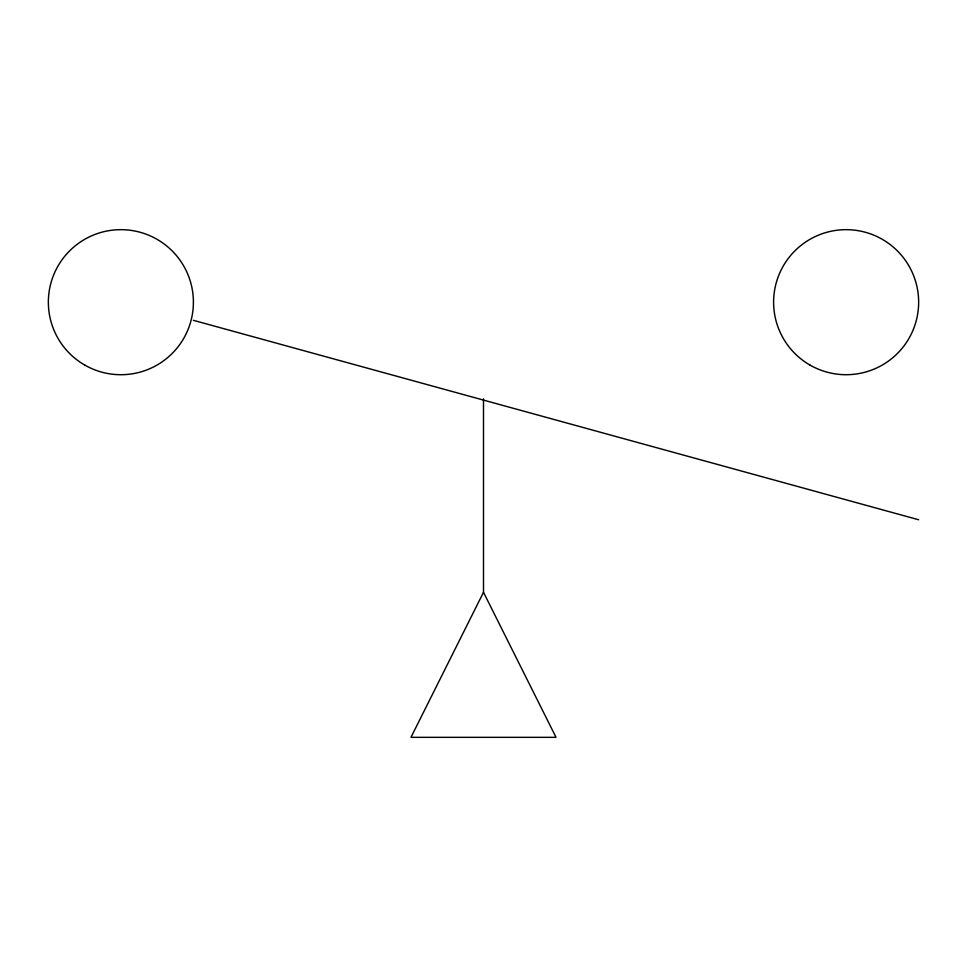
<?xml version="1.0" encoding="UTF-8"?>
<svg xmlns="http://www.w3.org/2000/svg" width="967" height="967" viewBox="0 0 967 967"><rect width="100%" height="100%" fill="white"/><g stroke="black" fill="none" stroke-linecap="round" stroke-linejoin="round"><path stroke-width="1.45" d="M483.5 592.288L410.975 737.337L556.025 737.337L483.5 592.288L483.5 398.887M193.4 320.319L918.65 519.763M809.862 364.994A72.525 72.525 0 0 0 918.65 302.188A72.525 72.525 0 0 0 809.862 239.381A72.525 72.525 0 0 0 809.862 364.994M84.612 364.994A72.525 72.525 0 0 0 193.4 302.188A72.525 72.525 0 0 0 84.612 239.381A72.525 72.525 0 0 0 84.612 364.994"/></g></svg>
